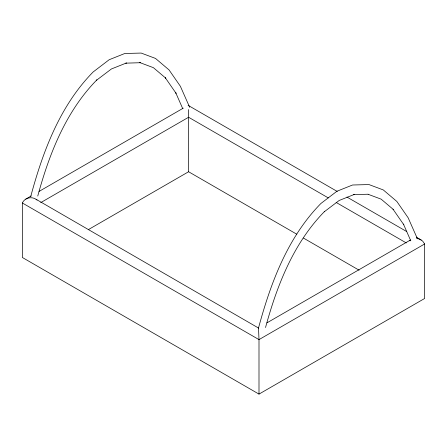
<?xml version="1.0" encoding="UTF-8"?>
<svg xmlns="http://www.w3.org/2000/svg" width="447" height="447" viewBox="0 0 447 447"><rect width="100%" height="100%" fill="white"/><g stroke="black" fill="none" stroke-linecap="round" stroke-linejoin="round"><path stroke-width="0.67" d="M258.478 328.009L36.084 199.295C31.575 196.199 24.557 197.848 22.35 202.983L22.35 257.483L258.997 394.109L424.65 298.473L424.65 243.973L422.633 241.067L416.397 237.156M30.653 196.769C42.789 151.734 59.831 105.833 93.144 71.978L109.169 59.73L124.791 53.5L141.185 53.064L155.506 58.428L169.061 69.933L180.381 86.282L189.673 107.302M37.755 196.032C49.204 153.986 65.81 111.482 96.848 79.89L96.44 80.309L111.42 68.961L126.4 62.988L125.825 63.15L140.336 62.72L139.727 62.546L153.377 67.659L165.776 78.164L165.245 77.677L176.045 93.283L175.671 92.574L182.762 108.733M258.427 328.277C270.558 283.236 287.6 237.34 320.912 203.48L336.943 191.232L352.566 185.002L368.954 184.566L383.28 189.93L396.83 201.435L408.15 217.784L417.448 238.804M265.529 327.534C276.978 285.488 293.578 242.984 324.617 211.397L324.215 211.811L339.195 200.463L354.175 194.49L353.594 194.652L368.11 194.221M409.508 240.81L410.447 240.095M25.775 199.094L31.206 195.954M39.051 191.428L183.292 108.146M40.716 202.631L188.595 117.254L328.277 197.898M88.4 229.596L188.595 171.749L296.836 234.239M266.988 322.835L410.312 240.089M424.65 243.973L258.997 339.614L22.35 202.983M416.677 238.419L419.621 239.095L421.225 239.944M368.149 194.294L381.151 199.161L393.55 209.665L393.014 209.185L403.82 224.785L403.44 224.076L410.804 240.86M188.12 105.358L337.284 191.478M346.945 197.06L406.731 231.574M336.138 202.435L406.284 242.933M303.485 238.083L359.12 270.2M36.084 199.295L37.023 200.049M258.522 327.724L258.997 339.614L258.997 394.109M188.422 109.571L188.595 171.749"/></g></svg>
